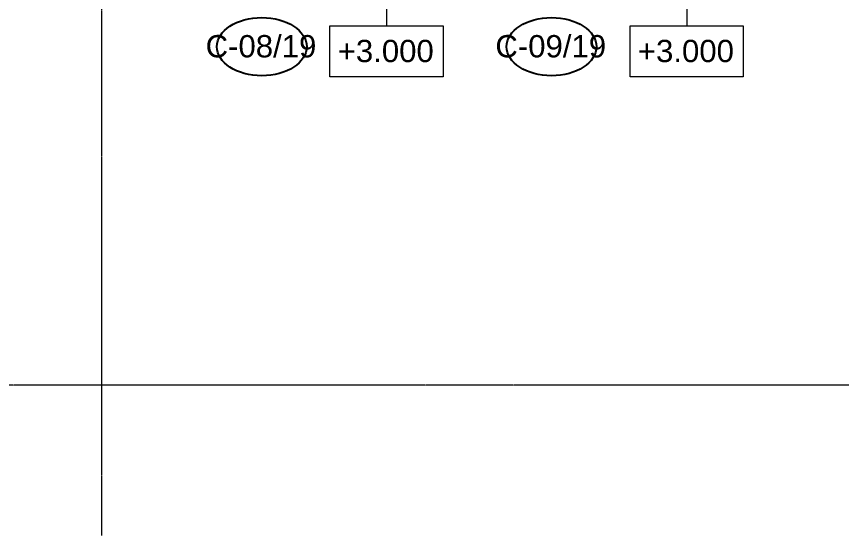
# Model space of a CAD drawing. Header units: millimetres. Extents: x -853432 to -773672, y -18171 to 22484.
# Drawn here: x -837029 to -825925, y -17821 to -10834 of the extents above; entities that cross this region are included whole.
import ezdxf

# ---------------------------------------------------------------- set-up
doc = ezdxf.new("R2010")
doc.units = ezdxf.units.MM
doc.linetypes.add('DPA_Grid _ Level 100', pattern=[10, 5.5, -1.6, 1.3, -1.6])
for name, color, linetype, lineweight in [('A-ANNO-NOTE', 3, 'Continuous', 25), ('G-ANNO-TEXT', 3, 'Continuous', 9), ('S-GRID', 251, 'Continuous', 9)]:
    doc.layers.add(name, color=color, linetype=linetype, lineweight=lineweight)
doc.styles.add('Arial_2', font='arial.ttf', dxfattribs={"height": 300})

# ---------------------------------------------------------------- blocks, each defined once
blk = doc.blocks.new('Ceiling Tags - Ceiling Tags-9510765-4251-01 ENLARGED CONCOURSE LEVEL - REFLECTED CEILING PLAN - SHEET 2')
at = {"layer": 'A-ANNO-NOTE'}
blk.add_ellipse((0, 0), major_axis=(6.05, 0), ratio=0.646436, dxfattribs=at)
blk = doc.blocks.new('*U2464')
at = {"layer": 'S-GRID', "linetype": 'DPA_Grid _ Level 100'}
for p, q in [((0, -21399.8), (0, 17622.8)), ((57000, -19375), (-16649.5, -19375))]:
    blk.add_line(p, q, dxfattribs=at)

msp = doc.modelspace()

# ---------------------------------------------------------------- linework, layer by layer
at = {"layer": 'G-ANNO-TEXT', "color": 10}
for p, q in [((-828008, -1959), (-828008, -10961)), ((-832048, -3349), (-832048, -10961))]:
    msp.add_line(p, q, dxfattribs=at)
at = {"layer": 'G-ANNO-TEXT', "color": 10, "flags": 128}
for points in [[(-831287, -11644), (-832810, -11644), (-832810, -10961), (-831287, -10961)], [(-827247, -11644), (-828770, -11644), (-828770, -10961), (-827247, -10961)]]:
    msp.add_lwpolyline(points, close=True, dxfattribs=at)

# ---------------------------------------------------------------- block references
msp.add_blockref('*U2464', (-835882, 3579))
at = {"layer": 'A-ANNO-NOTE', "xscale": 100, "yscale": 100, "zscale": 100}
for p in [(-833728, -11240), (-829828, -11240)]:
    msp.add_blockref('Ceiling Tags - Ceiling Tags-9510765-4251-01 ENLARGED CONCOURSE LEVEL - REFLECTED CEILING PLAN - SHEET 2', p, dxfattribs=at)

# ---------------------------------------------------------------- texts
at = {"layer": 'A-ANNO-NOTE', "lineweight": 9, "char_height": 300, "width": 1835.86, "attachment_point": 1, "style": 'Arial_2'}
for s, insert in [('C-08/19', (-834484, -11084)), ('C-09/19', (-830584, -11084))]:
    msp.add_mtext(s, dxfattribs=dict(at, insert=insert))
at = {"layer": 'G-ANNO-TEXT', "color": 7, "char_height": 300, "width": 1595.36, "attachment_point": 1, "style": 'Arial_2'}
for insert in [(-832706, -11148), (-828666, -11148)]:
    msp.add_mtext('+3.000', dxfattribs=dict(at, insert=insert))

doc.saveas('drawing.dxf')
